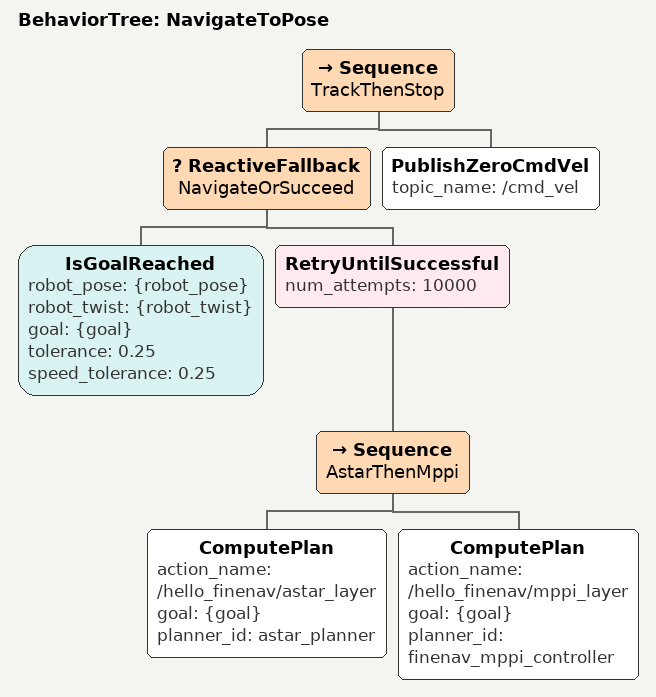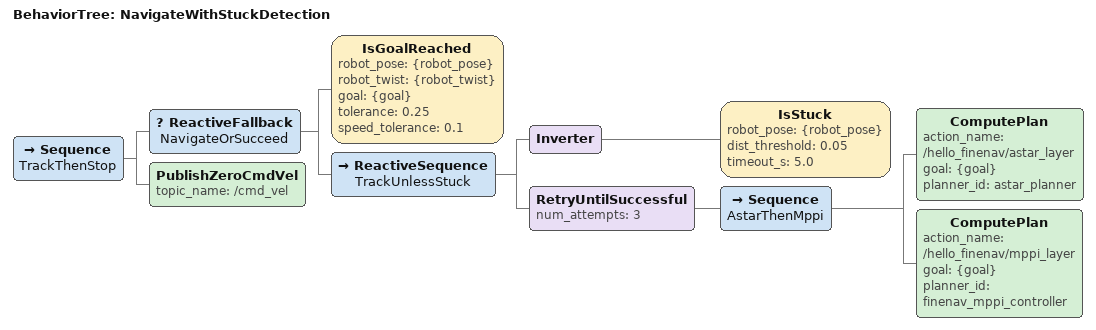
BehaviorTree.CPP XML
<!--
  ~ Copyright (c) 2026.
  ~ IWIN-FINS Lab, Shanghai Jiao Tong University, Shanghai, China.
  ~ All rights reserved.
  -->

<root BTCPP_format="4">

    <!-- 基础导航：持续追踪，到达目标后发布零速并成功退出 -->
    <BehaviorTree ID="NavigateToPose">
        <Sequence name="TrackThenStop">
            <ReactiveFallback name="NavigateOrSucceed">
                <IsGoalReached  robot_pose="{robot_pose}"
                                robot_twist="{robot_twist}"
                                goal="{goal}"
                                tolerance="0.25"
                                speed_tolerance="0.25"/>
                <RetryUntilSuccessful num_attempts="10000">
                    <Sequence name="AstarThenMppi">
                        <ComputePlan action_name="/hello_finenav/astar_layer"
                                     goal="{goal}"
                                     planner_id="astar_planner"/>
                        <ComputePlan action_name="/hello_finenav/mppi_layer"
                                     goal="{goal}"
                                     planner_id="finenav_mppi_controller"/>
                    </Sequence>
                </RetryUntilSuccessful>
            </ReactiveFallback>
            <!-- ReactiveFallback 返回 SUCCESS（IsGoalReached触发）后，发布零速 -->
            <PublishZeroCmdVel  topic_name="/cmd_vel"/>
        </Sequence>
    </BehaviorTree>

    <!-- 带卡死检测的导航：卡死时发布零速后整棵树 FAILURE -->
    <BehaviorTree ID="NavigateWithStuckDetection">
        <Sequence name="TrackThenStop">
            <ReactiveFallback name="NavigateOrSucceed">
                <IsGoalReached  robot_pose="{robot_pose}"
                                robot_twist="{robot_twist}"
                                goal="{goal}"
                                tolerance="0.25"
                                speed_tolerance="0.1"/>
                <ReactiveSequence name="TrackUnlessStuck">
                    <Inverter>
                        <IsStuck robot_pose="{robot_pose}"
                                 dist_threshold="0.05"
                                 timeout_s="5.0"/>
                    </Inverter>
                    <RetryUntilSuccessful num_attempts="3">
                        <Sequence name="AstarThenMppi">
                            <ComputePlan action_name="/hello_finenav/astar_layer"
                                         goal="{goal}"
                                         planner_id="astar_planner"/>
                            <ComputePlan action_name="/hello_finenav/mppi_layer"
                                         goal="{goal}"
                                         planner_id="finenav_mppi_controller"/>
                        </Sequence>
                    </RetryUntilSuccessful>
                </ReactiveSequence>
            </ReactiveFallback>
            <!-- ReactiveFallback 返回 SUCCESS（IsGoalReached触发）后，发布零速 -->
            <PublishZeroCmdVel  topic_name="/cmd_vel"/>
        </Sequence>
    </BehaviorTree>

</root>
